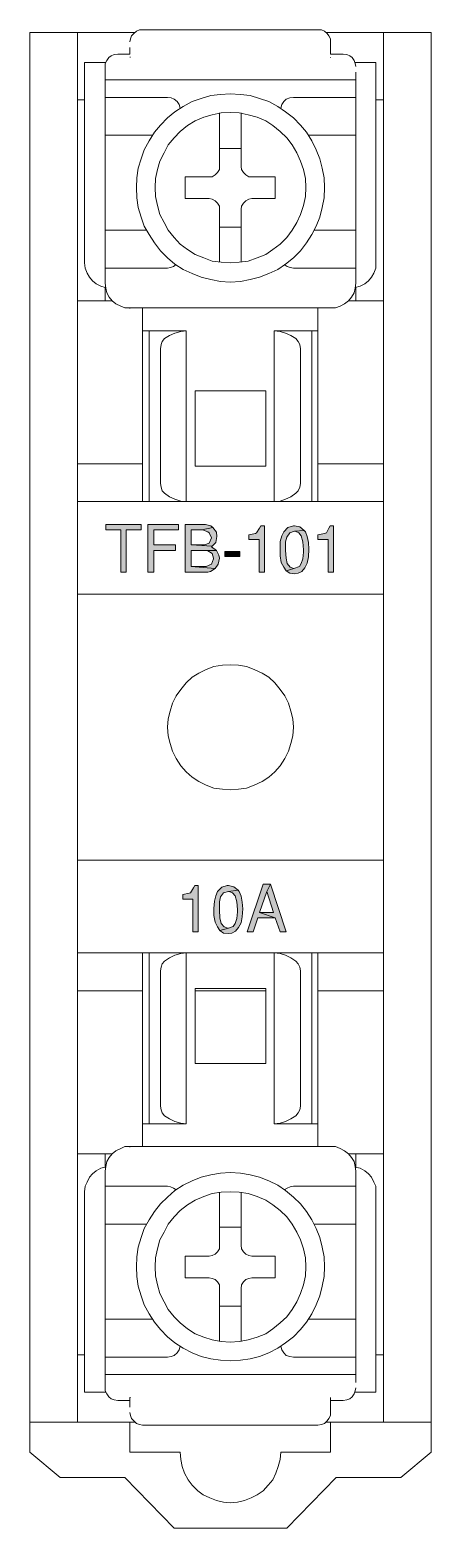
# Model space of a CAD drawing. Header units: inches. Extents: x 34.6 to 50.8, y -2.2 to 58.1.
import ezdxf

# ---------------------------------------------------------------- set-up
doc = ezdxf.new("R2010")
doc.units = ezdxf.units.IN
doc.header["$MEASUREMENT"] = 0

msp = doc.modelspace()

# ---------------------------------------------------------------- hatches: boundary and pattern name
at = {"transparency": 33554560}
for points in [[(39.086, 38.225), (37.658, 38.225), (37.658, 38.007), (38.263, 38.007), (38.263, 36.312), (38.481, 36.312), (38.481, 38.007), (39.086, 38.007)], [(40.588, 38.225), (39.353, 38.225), (39.353, 36.312), (39.595, 36.312), (39.595, 37.184), (40.467, 37.184), (40.467, 37.402), (39.595, 37.402), (39.595, 38.007), (40.588, 38.007)], [(41.678, 38.225), (40.854, 38.225), (40.854, 36.312), (41.774, 36.312), (41.871, 36.336), (42.065, 36.457), (41.096, 36.53), (41.096, 37.184), (41.629, 37.184), (42.114, 37.184), (41.92, 37.329), (41.944, 37.353), (41.096, 37.402), (41.096, 38.007), (41.532, 38.007), (41.968, 38.104), (41.896, 38.177)], [(41.968, 38.104), (41.532, 38.007), (41.557, 38.007), (41.774, 37.935), (41.823, 37.886), (41.92, 37.692), (41.823, 37.474), (41.629, 37.402), (41.096, 37.402), (41.944, 37.353), (42.089, 37.499), (42.138, 37.741), (42.114, 37.91)], [(44.051, 38.177), (43.906, 38.177), (43.857, 38.08), (43.736, 37.886), (43.688, 37.862), (43.421, 37.813), (43.421, 37.62), (43.833, 37.62), (43.833, 36.312), (44.051, 36.312)], [(45.261, 38.177), (45.213, 38.177), (44.995, 38.104), (44.825, 37.935), (44.753, 37.765), (44.68, 37.547), (44.68, 37.257), (44.68, 36.966), (44.729, 36.7), (44.825, 36.506), (44.923, 36.36), (45.237, 36.457), (45.092, 36.506), (44.971, 36.651), (44.923, 36.869), (44.899, 37.184), (44.899, 37.232), (44.899, 37.523), (44.947, 37.717), (45.068, 37.886), (45.261, 37.959), (45.649, 37.983), (45.479, 38.128)], [(46.835, 38.177), (46.69, 38.177), (46.642, 38.08), (46.545, 37.886), (46.472, 37.862), (46.206, 37.813), (46.206, 37.62), (46.617, 37.62), (46.617, 36.312), (46.835, 36.312)], [(45.649, 37.983), (45.261, 37.959), (45.286, 37.959), (45.431, 37.886), (45.528, 37.765), (45.6, 37.523), (45.625, 37.208), (45.625, 37.111), (45.6, 36.845), (45.528, 36.651), (45.455, 36.53), (45.237, 36.457), (44.923, 36.36), (45.068, 36.264), (45.261, 36.239), (45.406, 36.264), (45.552, 36.336), (45.673, 36.482), (45.77, 36.675), (45.818, 36.918), (45.843, 37.232), (45.818, 37.499), (45.77, 37.741), (45.697, 37.935)], [(42.114, 37.184), (41.629, 37.184), (41.774, 37.16), (41.944, 37.063), (41.992, 36.869), (41.992, 36.845), (41.92, 36.627), (41.702, 36.53), (41.096, 36.53), (42.065, 36.457), (42.186, 36.627), (42.235, 36.869), (42.21, 36.99)], [(43.058, 36.942), (42.453, 36.942), (42.453, 37.135), (43.058, 37.135)], [(41.387, 23.696), (41.242, 23.696), (41.193, 23.599), (41.072, 23.405), (41.024, 23.381), (40.757, 23.333), (40.757, 23.139), (41.169, 23.139), (41.169, 21.831), (41.387, 21.831)], [(42.598, 23.696), (42.549, 23.696), (42.331, 23.623), (42.162, 23.454), (42.089, 23.284), (42.041, 23.066), (42.017, 22.776), (42.017, 22.485), (42.065, 22.219), (42.162, 22.025), (42.259, 21.88), (42.598, 21.977), (42.574, 21.977), (42.428, 22.025), (42.307, 22.17), (42.259, 22.388), (42.235, 22.703), (42.235, 22.751), (42.235, 23.042), (42.283, 23.236), (42.404, 23.405), (42.598, 23.454), (42.985, 23.502), (42.816, 23.648)], [(44.293, 23.744), (44.002, 23.744), (43.349, 21.831), (43.591, 21.831), (43.785, 22.388), (44.487, 22.388), (43.857, 22.606), (44.148, 23.454)], [(44.293, 23.744), (44.148, 23.454), (44.414, 22.606), (43.857, 22.606), (44.487, 22.388), (44.68, 21.831), (44.923, 21.831)], [(42.985, 23.502), (42.598, 23.454), (42.622, 23.454), (42.767, 23.405), (42.864, 23.284), (42.937, 23.042), (42.961, 22.727), (42.961, 22.63), (42.937, 22.364), (42.864, 22.17), (42.792, 22.049), (42.598, 21.977), (42.259, 21.88), (42.404, 21.783), (42.598, 21.759), (42.743, 21.783), (42.889, 21.855), (43.01, 22.001), (43.107, 22.194), (43.155, 22.437), (43.179, 22.751), (43.155, 23.018), (43.107, 23.26), (43.034, 23.454)]]:
    msp.add_hatch(color=0, dxfattribs=at).paths.add_polyline_path(points, flags=0)

# ---------------------------------------------------------------- linework, layer by layer
at = {"color": 0, "lineweight": 13, "flags": 128}
for points in [[(34.607, 58.033), (38.844, 58.033)], [(34.607, 2.096), (34.607, 58.033)], [(36.52, 58.033), (36.52, 2.096)], [(39.135, 58.13), (39.014, 58.13), (38.893, 58.082), (38.796, 57.985), (38.699, 57.888), (38.651, 57.767), (38.626, 57.646)], [(39.135, 58.13), (46.206, 58.13)], [(46.714, 57.646), (46.714, 57.767), (46.642, 57.888), (46.569, 57.985), (46.472, 58.082), (46.351, 58.13), (46.206, 58.13)], [(46.521, 58.033), (50.759, 58.033)], [(48.846, 58.033), (48.846, 2.096)], [(50.759, 58.033), (50.759, 2.096)], [(38.626, 57.162), (38.626, 57.428)], [(46.714, 57.162), (46.714, 57.646)], [(36.81, 56.822), (37.658, 56.822)], [(36.81, 56.822), (36.81, 48.759)], [(38.142, 57.162), (37.997, 57.137), (37.876, 57.089), (37.779, 57.016), (37.707, 56.895), (37.634, 56.774), (37.634, 56.653)], [(38.142, 57.162), (38.626, 57.162)], [(38.626, 57.04), (38.651, 57.04)], [(46.714, 57.162), (47.223, 57.162)], [(46.714, 57.04), (46.714, 57.016)], [(47.731, 56.653), (47.707, 56.774), (47.659, 56.895), (47.586, 57.016), (47.489, 57.089), (47.368, 57.137), (47.223, 57.162)], [(47.707, 56.822), (48.531, 56.822)], [(48.531, 56.822), (48.531, 48.759)], [(37.634, 56.653), (37.634, 47.935)], [(37.634, 56.12), (47.731, 56.12)], [(47.731, 56.435), (47.731, 47.935)], [(42.67, 47.984), (43.082, 48.008), (43.47, 48.081), (43.857, 48.178), (44.22, 48.323), (44.584, 48.492), (44.899, 48.71), (45.213, 48.952), (45.503, 49.243), (45.746, 49.558), (45.964, 49.897), (46.133, 50.236), (46.278, 50.599), (46.375, 50.987), (46.448, 51.374), (46.472, 51.786), (46.448, 52.173), (46.375, 52.561), (46.278, 52.948), (46.133, 53.311), (45.964, 53.674), (45.746, 54.013), (45.503, 54.304), (45.213, 54.595), (44.899, 54.837), (44.584, 55.055), (44.22, 55.248), (43.857, 55.37), (43.47, 55.491), (43.082, 55.539), (42.67, 55.563), (42.283, 55.539), (41.896, 55.491), (41.508, 55.37), (41.144, 55.248), (40.782, 55.055), (40.443, 54.837), (40.152, 54.595), (39.861, 54.304), (39.619, 54.013), (39.401, 53.674), (39.207, 53.311), (39.086, 52.948), (38.965, 52.561), (38.917, 52.173), (38.893, 51.786), (38.917, 51.374), (38.965, 50.987), (39.086, 50.599), (39.207, 50.236), (39.401, 49.897), (39.619, 49.558), (39.861, 49.243), (40.152, 48.952), (40.443, 48.71), (40.782, 48.492), (41.144, 48.323), (41.508, 48.178), (41.896, 48.081), (42.283, 48.008), (42.67, 47.984)], [(36.52, 55.321), (36.81, 55.321)], [(37.634, 55.418), (40.152, 55.418)], [(40.66, 54.982), (40.612, 55.127), (40.539, 55.248), (40.418, 55.345), (40.297, 55.394), (40.152, 55.418)], [(45.213, 55.418), (45.068, 55.394), (44.923, 55.345), (44.825, 55.248), (44.753, 55.127), (44.705, 54.982)], [(45.213, 55.418), (47.731, 55.418)], [(48.846, 55.321), (48.531, 55.321)], [(42.67, 48.759), (43.034, 48.783), (43.397, 48.831), (43.76, 48.952), (44.099, 49.098), (44.39, 49.291), (44.68, 49.509), (44.947, 49.776), (45.164, 50.066), (45.358, 50.381), (45.503, 50.696), (45.625, 51.059), (45.697, 51.423), (45.721, 51.786), (45.697, 52.149), (45.625, 52.512), (45.503, 52.851), (45.358, 53.19), (45.164, 53.505), (44.947, 53.795), (44.68, 54.038), (44.39, 54.28), (44.099, 54.474), (43.76, 54.619), (43.397, 54.716), (43.034, 54.788), (42.67, 54.813), (42.307, 54.788), (41.944, 54.716), (41.605, 54.619), (41.266, 54.474), (40.951, 54.28), (40.66, 54.038), (40.418, 53.795), (40.176, 53.505), (40.007, 53.19), (39.837, 52.851), (39.74, 52.512), (39.668, 52.149), (39.643, 51.786), (39.668, 51.423), (39.74, 51.059), (39.837, 50.696), (40.007, 50.381), (40.176, 50.066), (40.418, 49.776), (40.66, 49.509), (40.951, 49.291), (41.266, 49.098), (41.605, 48.952), (41.944, 48.831), (42.307, 48.783), (42.67, 48.759)], [(42.235, 54.788), (42.235, 52.633)], [(43.107, 54.788), (43.107, 52.633)], [(37.634, 53.892), (39.546, 53.892)], [(45.818, 53.892), (47.731, 53.892)], [(43.107, 53.359), (42.235, 53.359)], [(41.823, 52.222), (41.944, 52.222), (42.065, 52.294), (42.162, 52.391), (42.235, 52.512), (42.235, 52.633)], [(43.107, 52.633), (43.131, 52.512), (43.203, 52.391), (43.3, 52.294), (43.421, 52.222), (43.542, 52.222)], [(40.854, 51.35), (40.854, 52.222)], [(41.823, 52.222), (40.854, 52.222)], [(43.542, 52.222), (44.487, 52.222)], [(44.487, 51.35), (44.487, 52.222)], [(41.823, 51.35), (40.854, 51.35)], [(42.235, 50.914), (42.235, 51.035), (42.162, 51.156), (42.065, 51.253), (41.944, 51.326), (41.823, 51.35)], [(43.542, 51.35), (43.421, 51.326), (43.3, 51.253), (43.203, 51.156), (43.131, 51.035), (43.107, 50.914)], [(43.542, 51.35), (44.487, 51.35)], [(42.235, 50.914), (42.235, 48.783)], [(43.107, 50.914), (43.107, 48.783)], [(37.634, 50.066), (39.304, 50.066)], [(43.107, 50.188), (42.235, 50.188)], [(46.06, 50.066), (47.731, 50.066)], [(36.81, 48.759), (36.835, 48.541), (36.907, 48.347), (37.004, 48.178), (37.125, 48.032), (37.271, 47.911), (37.464, 47.814), (37.634, 47.766)], [(37.634, 48.541), (40.152, 48.541)], [(40.152, 48.541), (40.273, 48.565), (40.394, 48.613), (40.491, 48.686)], [(44.85, 48.686), (44.971, 48.613), (45.092, 48.565), (45.213, 48.541)], [(45.213, 48.541), (47.731, 48.541)], [(47.707, 47.766), (47.901, 47.814), (48.095, 47.911), (48.24, 48.032), (48.361, 48.178), (48.458, 48.347), (48.531, 48.541), (48.531, 48.759)], [(37.634, 47.935), (37.658, 47.742), (37.707, 47.548), (37.803, 47.378), (37.924, 47.233), (38.069, 47.112), (38.263, 47.015), (38.433, 46.942), (38.626, 46.942)], [(37.634, 47.766), (37.634, 47.233)], [(46.714, 46.942), (46.908, 46.942), (47.102, 47.015), (47.271, 47.112), (47.441, 47.233), (47.561, 47.378), (47.659, 47.548), (47.707, 47.742), (47.731, 47.935)], [(47.731, 47.766), (47.731, 47.233)], [(36.52, 47.233), (37.924, 47.233)], [(48.846, 47.233), (47.441, 47.233)], [(38.626, 46.942), (38.626, 46.918)], [(38.626, 46.942), (46.714, 46.942)], [(39.135, 46.942), (39.135, 39.145)], [(46.206, 46.942), (46.206, 39.145)], [(40.903, 46.022), (39.135, 46.022)], [(39.401, 39.145), (39.401, 46.022)], [(40.903, 46.022), (40.685, 45.998), (40.443, 45.925), (40.225, 45.828), (40.031, 45.708)], [(40.903, 39.145), (40.903, 46.022)], [(45.31, 45.708), (45.116, 45.828), (44.899, 45.925), (44.68, 45.998), (44.438, 46.022)], [(44.438, 46.022), (46.206, 46.022)], [(44.438, 39.145), (44.438, 46.022)], [(45.964, 39.145), (45.964, 46.022)], [(40.031, 45.708), (39.933, 45.587), (39.885, 45.466), (39.861, 45.296)], [(39.861, 39.871), (39.861, 45.296)], [(45.503, 45.296), (45.479, 45.466), (45.406, 45.587), (45.31, 45.708)], [(45.503, 39.871), (45.503, 45.296)], [(41.266, 43.601), (44.099, 43.601)], [(41.266, 43.601), (41.266, 40.574)], [(44.099, 43.601), (44.099, 40.574)], [(36.52, 40.671), (39.135, 40.671)], [(41.266, 40.574), (44.099, 40.574)], [(46.206, 40.671), (48.846, 40.671)], [(39.861, 39.871), (39.885, 39.726), (39.933, 39.581), (40.031, 39.484)], [(45.31, 39.484), (45.406, 39.581), (45.479, 39.726), (45.503, 39.871)], [(40.031, 39.484), (40.225, 39.339), (40.443, 39.242), (40.685, 39.169), (40.903, 39.145)], [(44.438, 39.145), (44.68, 39.169), (44.899, 39.242), (45.116, 39.339), (45.31, 39.484)], [(36.52, 39.145), (48.846, 39.145)], [(36.52, 39.145), (48.846, 39.145)], [(40.903, 39.145), (39.135, 39.145)], [(44.438, 39.145), (46.206, 39.145)], [(39.086, 38.225), (37.658, 38.225), (37.658, 38.007), (38.263, 38.007), (38.263, 36.312), (38.481, 36.312), (38.481, 38.007), (39.086, 38.007), (39.086, 38.225), (39.086, 38.225)], [(40.588, 38.225), (39.353, 38.225), (39.353, 36.312), (39.595, 36.312), (39.595, 37.184), (40.467, 37.184), (40.467, 37.402), (39.595, 37.402), (39.595, 38.007), (40.588, 38.007), (40.588, 38.225), (40.588, 38.225)], [(41.678, 38.225), (40.854, 38.225), (40.854, 36.312), (41.774, 36.312), (41.871, 36.336), (42.065, 36.457), (41.096, 36.53), (41.096, 37.184), (41.629, 37.184), (42.114, 37.184), (41.92, 37.329), (41.944, 37.353), (41.096, 37.402), (41.096, 38.007), (41.532, 38.007), (41.968, 38.104), (41.896, 38.177), (41.678, 38.225), (41.678, 38.225)], [(41.968, 38.104), (41.532, 38.007), (41.557, 38.007), (41.774, 37.935), (41.823, 37.886), (41.92, 37.692), (41.92, 37.692), (41.823, 37.474), (41.629, 37.402), (41.096, 37.402), (41.944, 37.353), (42.089, 37.499), (42.138, 37.741), (42.114, 37.91), (41.968, 38.104), (41.968, 38.104)], [(44.051, 38.177), (43.906, 38.177), (43.857, 38.08), (43.736, 37.886), (43.688, 37.862), (43.421, 37.813), (43.421, 37.62), (43.833, 37.62), (43.833, 36.312), (44.051, 36.312), (44.051, 38.177), (44.051, 38.177)], [(45.261, 38.177), (45.213, 38.177), (44.995, 38.104), (44.825, 37.935), (44.753, 37.765), (44.68, 37.547), (44.68, 37.257), (44.68, 36.966), (44.729, 36.7), (44.825, 36.506), (44.923, 36.36), (45.237, 36.457), (45.237, 36.457), (45.092, 36.506), (44.971, 36.651), (44.923, 36.869), (44.899, 37.184), (44.899, 37.232), (44.899, 37.523), (44.947, 37.717), (45.068, 37.886), (45.261, 37.959), (45.649, 37.983), (45.479, 38.128), (45.261, 38.177), (45.261, 38.177)], [(46.835, 38.177), (46.69, 38.177), (46.642, 38.08), (46.545, 37.886), (46.472, 37.862), (46.206, 37.813), (46.206, 37.62), (46.617, 37.62), (46.617, 36.312), (46.835, 36.312), (46.835, 38.177), (46.835, 38.177)], [(45.649, 37.983), (45.261, 37.959), (45.286, 37.959), (45.431, 37.886), (45.528, 37.765), (45.6, 37.523), (45.625, 37.208), (45.625, 37.111), (45.6, 36.845), (45.528, 36.651), (45.455, 36.53), (45.237, 36.457), (44.923, 36.36), (45.068, 36.264), (45.261, 36.239), (45.406, 36.264), (45.552, 36.336), (45.673, 36.482), (45.77, 36.675), (45.818, 36.918), (45.843, 37.232), (45.818, 37.499), (45.77, 37.741), (45.697, 37.935), (45.649, 37.983), (45.649, 37.983)], [(42.114, 37.184), (41.629, 37.184), (41.774, 37.16), (41.944, 37.063), (41.992, 36.869), (41.992, 36.845), (41.92, 36.627), (41.92, 36.627), (41.702, 36.53), (41.096, 36.53), (42.065, 36.457), (42.186, 36.627), (42.235, 36.869), (42.21, 36.99), (42.114, 37.184), (42.114, 37.184)], [(43.058, 36.942), (42.453, 36.942), (42.453, 37.135), (43.058, 37.135), (43.058, 36.942), (43.058, 36.942)], [(36.52, 35.416), (48.846, 35.416)], [(42.67, 27.546), (43.01, 27.57), (43.324, 27.619), (43.639, 27.74), (43.954, 27.885), (44.22, 28.055), (44.463, 28.272), (44.68, 28.515), (44.874, 28.805), (45.02, 29.096), (45.116, 29.411), (45.189, 29.725), (45.213, 30.064), (45.189, 30.403), (45.116, 30.718), (45.02, 31.033), (44.874, 31.324), (44.68, 31.59), (44.463, 31.856), (44.22, 32.074), (43.954, 32.244), (43.639, 32.389), (43.324, 32.51), (43.01, 32.558), (42.67, 32.583), (42.355, 32.558), (42.017, 32.51), (41.702, 32.389), (41.411, 32.244), (41.144, 32.074), (40.903, 31.856), (40.685, 31.59), (40.491, 31.324), (40.346, 31.033), (40.248, 30.718), (40.176, 30.403), (40.152, 30.064), (40.176, 29.725), (40.248, 29.411), (40.346, 29.096), (40.491, 28.805), (40.685, 28.515), (40.903, 28.272), (41.144, 28.055), (41.411, 27.885), (41.702, 27.74), (42.017, 27.619), (42.355, 27.57), (42.67, 27.546)], [(40.491, 31.324), (40.491, 31.3)], [(36.52, 24.713), (48.846, 24.713)], [(41.387, 23.696), (41.242, 23.696), (41.193, 23.599), (41.072, 23.405), (41.024, 23.381), (40.757, 23.333), (40.757, 23.139), (41.169, 23.139), (41.169, 21.831), (41.387, 21.831), (41.387, 23.696), (41.387, 23.696)], [(42.598, 23.696), (42.549, 23.696), (42.331, 23.623), (42.162, 23.454), (42.089, 23.284), (42.041, 23.066), (42.017, 22.776), (42.017, 22.485), (42.065, 22.219), (42.162, 22.025), (42.259, 21.88), (42.598, 21.977), (42.574, 21.977), (42.428, 22.025), (42.307, 22.17), (42.259, 22.388), (42.235, 22.703), (42.235, 22.751), (42.235, 23.042), (42.283, 23.236), (42.404, 23.405), (42.598, 23.454), (42.985, 23.502), (42.816, 23.648), (42.598, 23.696), (42.598, 23.696)], [(44.293, 23.744), (44.002, 23.744), (43.349, 21.831), (43.591, 21.831), (43.785, 22.388), (44.487, 22.388), (43.857, 22.606), (44.148, 23.454), (44.293, 23.744), (44.293, 23.744)], [(44.293, 23.744), (44.148, 23.454), (44.414, 22.606), (43.857, 22.606), (44.487, 22.388), (44.68, 21.831), (44.923, 21.831), (44.293, 23.744), (44.293, 23.744)], [(42.985, 23.502), (42.598, 23.454), (42.622, 23.454), (42.767, 23.405), (42.864, 23.284), (42.937, 23.042), (42.961, 22.727), (42.961, 22.63), (42.937, 22.364), (42.864, 22.17), (42.792, 22.049), (42.598, 21.977), (42.259, 21.88), (42.404, 21.783), (42.598, 21.759), (42.743, 21.783), (42.889, 21.855), (43.01, 22.001), (43.107, 22.194), (43.155, 22.437), (43.179, 22.751), (43.155, 23.018), (43.107, 23.26), (43.034, 23.454), (42.985, 23.502), (42.985, 23.502)], [(36.52, 20.984), (48.846, 20.984)], [(40.903, 20.984), (39.135, 20.984)], [(39.135, 13.186), (39.135, 20.984)], [(39.401, 20.984), (39.401, 14.106)], [(40.031, 20.645), (39.933, 20.548), (39.885, 20.402), (39.861, 20.257)], [(40.903, 20.984), (40.685, 20.959), (40.443, 20.887), (40.225, 20.79), (40.031, 20.645)], [(40.903, 20.984), (40.903, 14.106)], [(44.438, 20.984), (46.206, 20.984)], [(45.31, 20.645), (45.116, 20.79), (44.899, 20.887), (44.68, 20.959), (44.438, 20.984)], [(44.438, 20.984), (44.438, 14.106)], [(45.503, 20.257), (45.479, 20.402), (45.406, 20.548), (45.31, 20.645)], [(45.964, 20.984), (45.964, 14.106)], [(46.206, 13.186), (46.206, 20.984)], [(39.861, 20.257), (39.861, 14.809)], [(45.503, 20.257), (45.503, 14.809)], [(36.52, 19.458), (39.135, 19.458)], [(41.266, 19.555), (44.099, 19.555)], [(41.266, 16.528), (41.266, 19.555)], [(41.266, 19.458), (44.099, 19.458)], [(44.099, 16.528), (44.099, 19.555)], [(46.206, 19.458), (48.846, 19.458)], [(41.266, 16.528), (44.099, 16.528)], [(39.861, 14.809), (39.885, 14.663), (39.933, 14.542), (40.031, 14.421)], [(45.31, 14.421), (45.406, 14.542), (45.479, 14.663), (45.503, 14.809)], [(40.903, 14.106), (39.135, 14.106)], [(40.031, 14.421), (40.225, 14.3), (40.443, 14.203), (40.685, 14.131), (40.903, 14.106)], [(44.438, 14.106), (44.68, 14.131), (44.899, 14.203), (45.116, 14.3), (45.31, 14.421)], [(44.438, 14.106), (46.206, 14.106)], [(36.52, 12.896), (37.924, 12.896)], [(38.626, 13.186), (38.433, 13.186), (38.263, 13.114), (38.069, 13.017), (37.924, 12.896), (37.803, 12.75), (37.707, 12.581), (37.658, 12.387), (37.634, 12.193)], [(37.634, 12.363), (37.634, 12.896)], [(38.626, 13.186), (38.626, 13.162)], [(38.626, 13.186), (46.714, 13.186)], [(47.731, 12.193), (47.707, 12.387), (47.659, 12.581), (47.561, 12.75), (47.441, 12.896), (47.271, 13.017), (47.102, 13.114), (46.908, 13.186), (46.714, 13.186)], [(48.846, 12.896), (47.441, 12.896)], [(47.731, 12.363), (47.731, 12.896)], [(37.634, 12.363), (37.464, 12.314), (37.271, 12.217), (37.125, 12.096), (37.004, 11.951), (36.907, 11.757), (36.835, 11.588), (36.81, 11.37)], [(37.634, 3.476), (37.634, 12.193)], [(42.67, 4.565), (43.082, 4.589), (43.47, 4.638), (43.857, 4.735), (44.22, 4.88), (44.584, 5.074), (44.899, 5.292), (45.213, 5.534), (45.503, 5.825), (45.746, 6.115), (45.964, 6.454), (46.133, 6.818), (46.278, 7.181), (46.375, 7.568), (46.448, 7.956), (46.472, 8.343), (46.448, 8.755), (46.375, 9.142), (46.278, 9.53), (46.133, 9.893), (45.964, 10.232), (45.746, 10.571), (45.503, 10.886), (45.213, 11.152), (44.899, 11.418), (44.584, 11.636), (44.22, 11.806), (43.857, 11.951), (43.47, 12.048), (43.082, 12.121), (42.67, 12.145), (42.283, 12.121), (41.896, 12.048), (41.508, 11.951), (41.144, 11.806), (40.782, 11.636), (40.443, 11.418), (40.152, 11.152), (39.861, 10.886), (39.619, 10.571), (39.401, 10.232), (39.207, 9.893), (39.086, 9.53), (38.965, 9.142), (38.917, 8.755), (38.893, 8.343), (38.917, 7.956), (38.965, 7.568), (39.086, 7.181), (39.207, 6.818), (39.401, 6.454), (39.619, 6.115), (39.861, 5.825), (40.152, 5.534), (40.443, 5.292), (40.782, 5.074), (41.144, 4.88), (41.508, 4.735), (41.896, 4.638), (42.283, 4.589), (42.67, 4.565)], [(48.531, 11.37), (48.531, 11.588), (48.458, 11.757), (48.361, 11.951), (48.24, 12.096), (48.095, 12.217), (47.901, 12.314), (47.707, 12.363)], [(47.731, 3.694), (47.731, 12.193)], [(37.634, 11.588), (40.152, 11.588)], [(40.491, 11.443), (40.394, 11.515), (40.273, 11.564), (40.152, 11.588)], [(45.213, 11.588), (45.092, 11.564), (44.971, 11.515), (44.85, 11.443)], [(45.213, 11.588), (47.731, 11.588)], [(36.81, 3.306), (36.81, 11.37)], [(42.67, 5.316), (43.034, 5.34), (43.397, 5.413), (43.76, 5.51), (44.099, 5.655), (44.39, 5.849), (44.68, 6.091), (44.947, 6.333), (45.164, 6.624), (45.358, 6.939), (45.503, 7.278), (45.625, 7.617), (45.697, 7.98), (45.721, 8.343), (45.697, 8.706), (45.625, 9.07), (45.503, 9.433), (45.358, 9.748), (45.164, 10.063), (44.947, 10.353), (44.68, 10.619), (44.39, 10.837), (44.099, 11.031), (43.76, 11.176), (43.397, 11.297), (43.034, 11.346), (42.67, 11.37), (42.307, 11.346), (41.944, 11.297), (41.605, 11.176), (41.266, 11.031), (40.951, 10.837), (40.66, 10.619), (40.418, 10.353), (40.176, 10.063), (40.007, 9.748), (39.837, 9.433), (39.74, 9.07), (39.668, 8.706), (39.643, 8.343), (39.668, 7.98), (39.74, 7.617), (39.837, 7.278), (40.007, 6.939), (40.176, 6.624), (40.418, 6.333), (40.66, 6.091), (40.951, 5.849), (41.266, 5.655), (41.605, 5.51), (41.944, 5.413), (42.307, 5.34), (42.67, 5.316)], [(42.235, 9.215), (42.235, 11.346)], [(43.107, 9.215), (43.107, 11.346)], [(48.531, 3.306), (48.531, 11.37)], [(37.634, 10.063), (39.304, 10.063)], [(43.107, 9.941), (42.235, 9.941)], [(46.06, 10.063), (47.731, 10.063)], [(41.823, 8.779), (41.944, 8.803), (42.065, 8.852), (42.162, 8.949), (42.235, 9.07), (42.235, 9.215)], [(43.107, 9.215), (43.131, 9.07), (43.203, 8.949), (43.3, 8.852), (43.421, 8.803), (43.542, 8.779)], [(41.823, 8.779), (40.854, 8.779)], [(40.854, 8.779), (40.854, 7.907)], [(43.542, 8.779), (44.487, 8.779)], [(44.487, 8.779), (44.487, 7.907)], [(41.823, 7.907), (40.854, 7.907)], [(42.235, 7.471), (42.235, 7.617), (42.162, 7.738), (42.065, 7.835), (41.944, 7.883), (41.823, 7.907)], [(43.542, 7.907), (43.421, 7.883), (43.3, 7.835), (43.203, 7.738), (43.131, 7.617), (43.107, 7.471)], [(43.542, 7.907), (44.487, 7.907)], [(42.235, 5.34), (42.235, 7.471)], [(43.107, 5.34), (43.107, 7.471)], [(43.107, 6.769), (42.235, 6.769)], [(37.634, 6.236), (39.546, 6.236)], [(45.818, 6.236), (47.731, 6.236)], [(40.152, 4.711), (40.297, 4.735), (40.418, 4.783), (40.539, 4.88), (40.612, 5.001), (40.66, 5.147)], [(44.705, 5.147), (44.753, 5.001), (44.825, 4.88), (44.923, 4.783), (45.068, 4.735), (45.213, 4.711)], [(36.52, 4.807), (36.81, 4.807)], [(37.634, 4.711), (40.152, 4.711)], [(45.213, 4.711), (47.731, 4.711)], [(48.846, 4.807), (48.531, 4.807)], [(37.634, 4.008), (47.731, 4.008)], [(36.81, 3.306), (37.658, 3.306)], [(37.634, 3.476), (37.634, 3.354), (37.707, 3.233), (37.779, 3.112), (37.876, 3.04), (37.997, 2.992), (38.142, 2.967)], [(38.626, 3.088), (38.626, 2.701)], [(38.626, 3.088), (38.651, 3.088)], [(46.714, 3.088), (46.714, 2.483)], [(46.714, 3.088), (46.714, 3.064)], [(47.223, 2.967), (47.368, 2.992), (47.489, 3.04), (47.586, 3.112), (47.659, 3.233), (47.707, 3.354), (47.731, 3.476)], [(47.707, 3.306), (48.531, 3.306)], [(38.142, 2.967), (38.626, 2.967)], [(38.626, 2.483), (38.651, 2.362), (38.699, 2.241), (38.796, 2.144), (38.893, 2.047), (39.014, 1.999), (39.135, 1.975)], [(46.206, 1.975), (46.351, 1.999), (46.472, 2.047), (46.569, 2.144), (46.642, 2.241), (46.714, 2.362), (46.714, 2.483)], [(46.714, 2.967), (47.223, 2.967)], [(34.607, 2.096), (38.844, 2.096)], [(34.607, 2.096), (34.607, 0.885)], [(38.626, 2.096), (38.626, 0.885)], [(39.135, 1.975), (46.206, 1.975)], [(46.521, 2.096), (50.759, 2.096)], [(46.714, 2.096), (46.714, 0.885)], [(50.759, 2.096), (50.759, 0.885)], [(35.818, -0.132), (34.607, 0.885)], [(38.626, 0.885), (40.66, 0.885)], [(40.66, 0.885), (40.685, 0.594), (40.733, 0.304), (40.83, 0.037), (40.975, -0.229), (41.144, -0.447), (41.363, -0.665), (41.581, -0.835), (41.847, -0.956), (42.114, -1.053), (42.404, -1.125), (42.67, -1.15), (42.961, -1.125), (43.252, -1.053), (43.518, -0.956), (43.76, -0.835), (44.002, -0.665), (44.196, -0.447), (44.39, -0.229), (44.511, 0.037), (44.608, 0.304), (44.68, 0.594), (44.705, 0.885)], [(44.705, 0.885), (46.714, 0.885)], [(49.548, -0.132), (50.759, 0.885)], [(38.433, -0.132), (35.818, -0.132)], [(40.418, -2.167), (38.433, -0.132)], [(44.947, -2.167), (46.932, -0.132)], [(46.932, -0.132), (49.548, -0.132)], [(40.418, -2.167), (44.947, -2.167)], [(44.947, -2.167), (40.418, -2.167)]]:
    msp.add_lwpolyline(points, dxfattribs=at)

doc.saveas('drawing.dxf')
